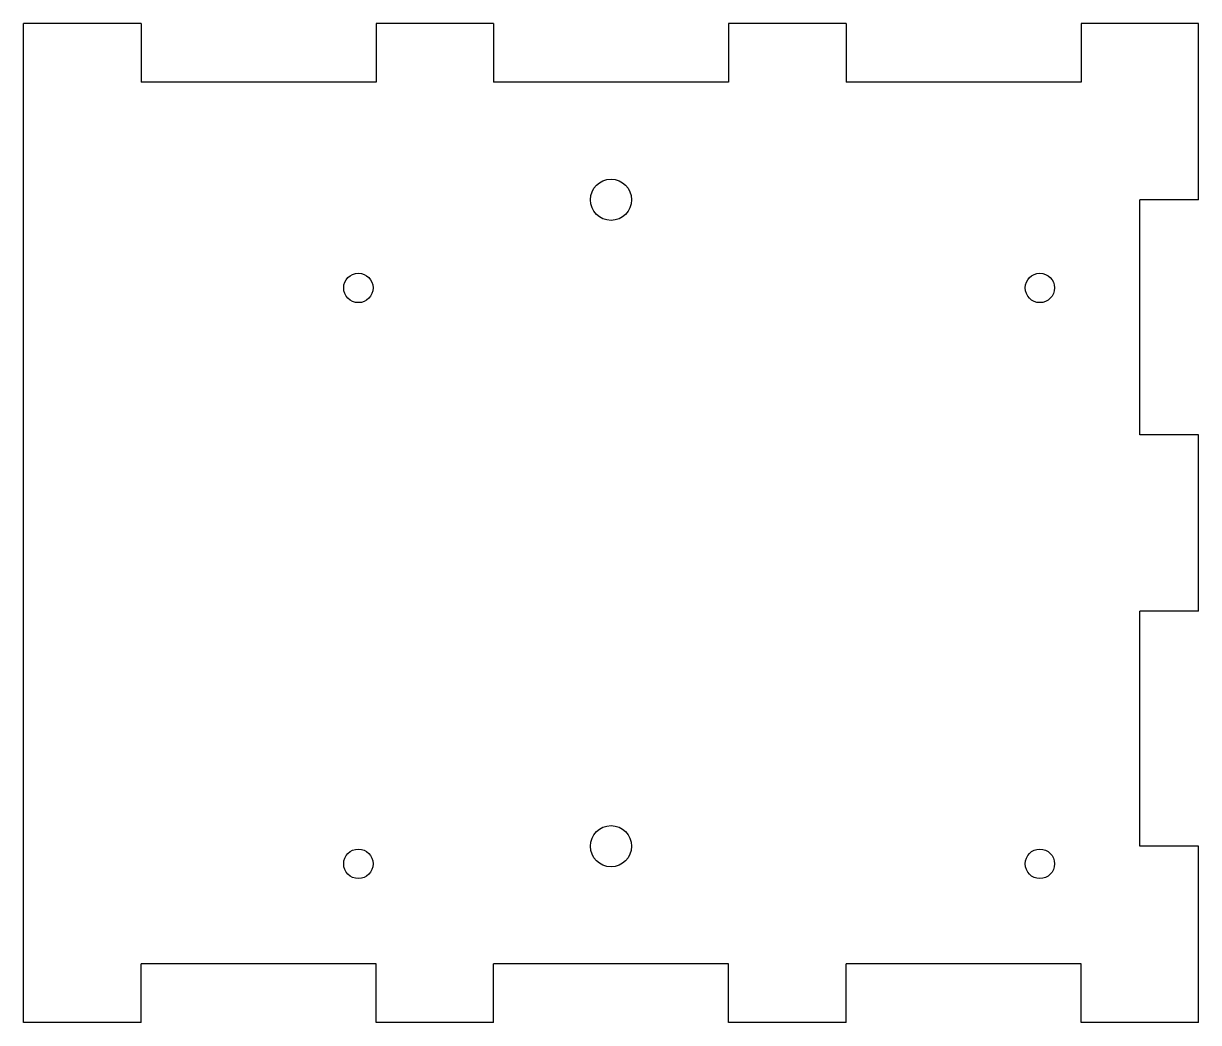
# Model space of a CAD drawing. Header units: millimetres. Extents: x -275 to -175, y -1497 to -1412.
import ezdxf

# ---------------------------------------------------------------- set-up
doc = ezdxf.new("R2010")
doc.units = ezdxf.units.MM

msp = doc.modelspace()

# ---------------------------------------------------------------- linework, layer by layer
at = {"color": 7, "linetype": 'Continuous', "lineweight": 25}
for p, q in [((-275, -1497), (-275, -1412)), ((-265, -1412), (-275, -1412)), ((-265, -1412), (-265, -1417)), ((-245, -1412), (-245, -1417)), ((-235, -1412), (-245, -1412)), ((-235, -1412), (-235, -1417)), ((-215, -1412), (-215, -1417)), ((-205, -1412), (-215, -1412)), ((-205, -1412), (-205, -1417)), ((-185, -1412), (-185, -1417)), ((-175, -1412), (-185, -1412)), ((-175, -1427), (-175, -1412)), ((-245, -1417), (-265, -1417)), ((-215, -1417), (-235, -1417)), ((-185, -1417), (-205, -1417)), ((-175, -1427), (-180, -1427)), ((-180, -1447), (-180, -1427)), ((-175, -1447), (-180, -1447)), ((-175, -1462), (-175, -1447)), ((-175, -1462), (-180, -1462)), ((-180, -1482), (-180, -1462)), ((-175, -1482), (-180, -1482)), ((-175, -1497), (-175, -1482)), ((-245, -1492), (-265, -1492)), ((-265, -1497), (-265, -1492)), ((-245, -1497), (-245, -1492)), ((-215, -1492), (-235, -1492)), ((-235, -1497), (-235, -1492)), ((-215, -1497), (-215, -1492)), ((-185, -1492), (-205, -1492)), ((-205, -1497), (-205, -1492)), ((-185, -1497), (-185, -1492)), ((-265, -1497), (-275, -1497)), ((-235, -1497), (-245, -1497)), ((-205, -1497), (-215, -1497)), ((-175, -1497), (-185, -1497))]:
    msp.add_line(p, q, dxfattribs=at)
for centre, radius in [((-225, -1427), 1.75), ((-246.5, -1434.5), 1.25), ((-188.5, -1434.5), 1.25), ((-225, -1482), 1.75), ((-246.5, -1483.5), 1.25), ((-188.5, -1483.5), 1.25)]:
    msp.add_circle(centre, radius, dxfattribs=at)

doc.saveas('drawing.dxf')
